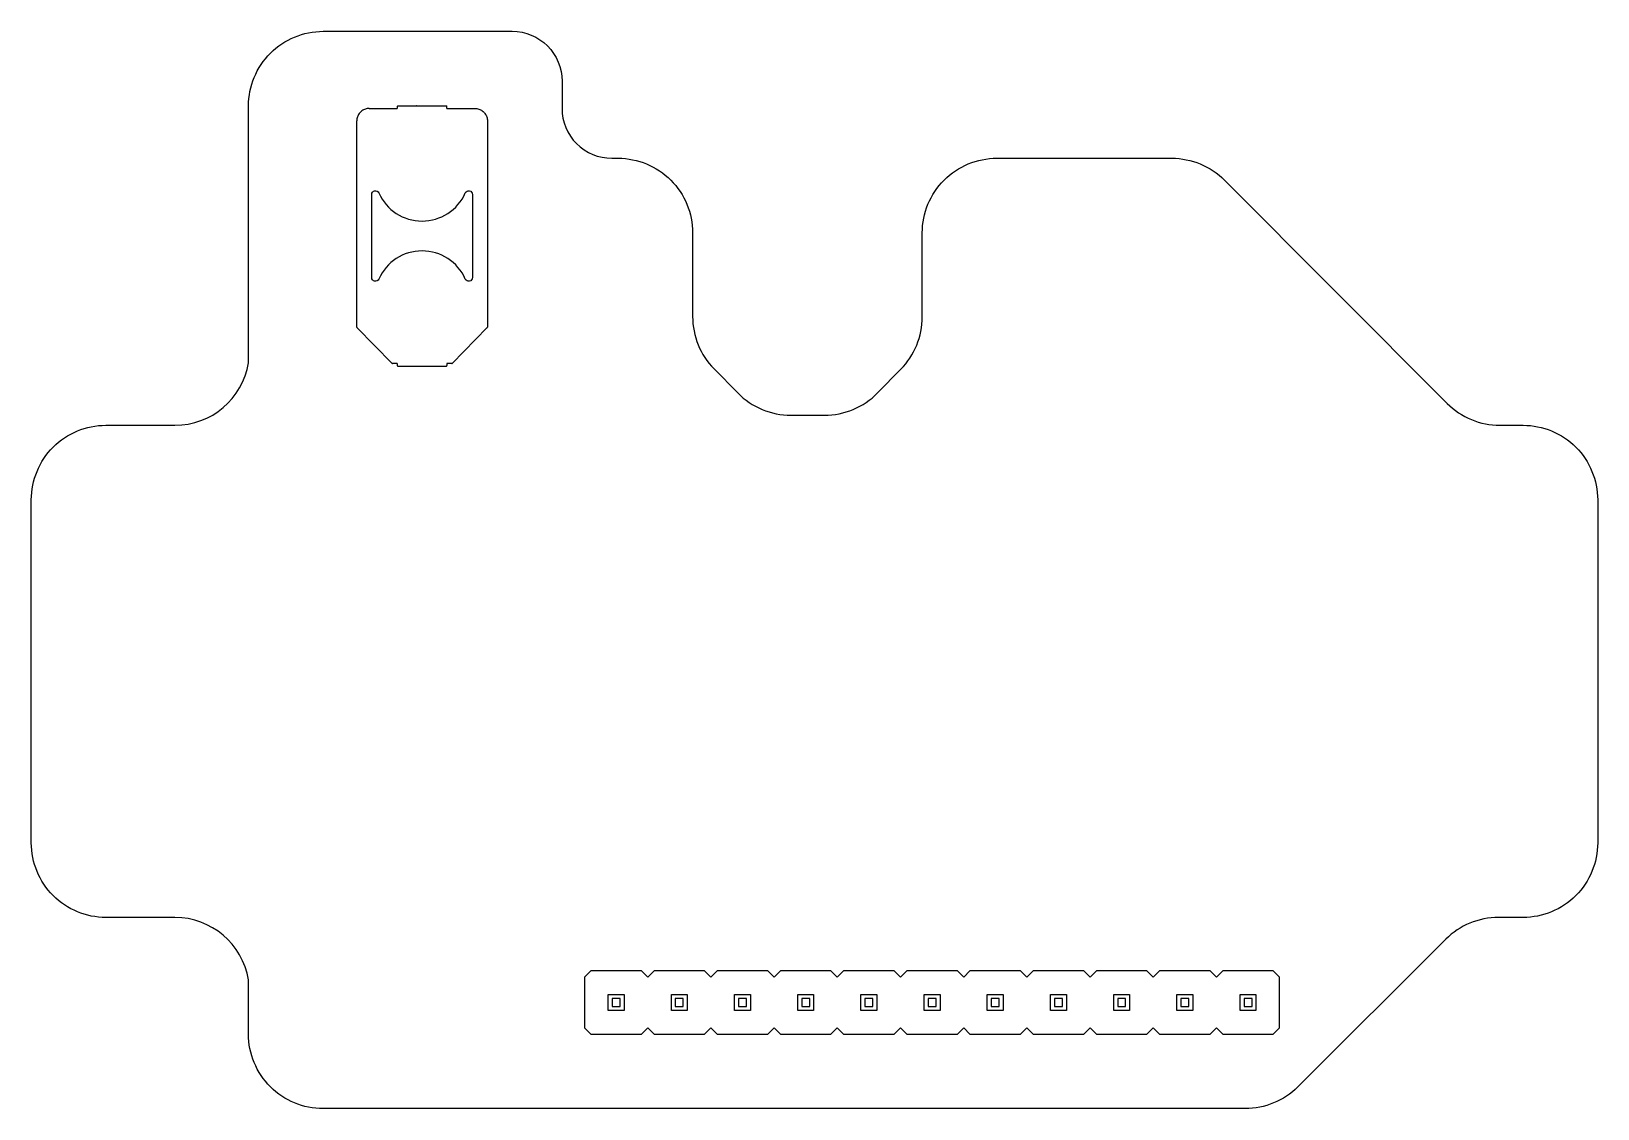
# Model space of a CAD drawing. Header units: millimetres. Extents: x -83.2 to -20.2, y -17.6 to 25.7.
import ezdxf

# ---------------------------------------------------------------- set-up
doc = ezdxf.new("R2010")
doc.units = ezdxf.units.MM
doc.layers.get('0').update_dxf_attribs({"linetype": 'CONTINUOUS'})

msp = doc.modelspace()

# ---------------------------------------------------------------- linework, layer by layer
for p, q in [((-68.5, 22.705), (-68.5, 22.628)), ((-68.5, 22.705), (-68.5, 22.705)), ((-68.48, 22.725), (-67.733, 22.725)), ((-67.73, 22.725), (-67.27, 22.725)), ((-67.267, 22.725), (-66.52, 22.725)), ((-66.5, 22.705), (-66.5, 22.705)), ((-66.5, 22.628), (-66.5, 22.705)), ((-70.125, 22.124), (-70.125, 22.128)), ((-70.125, 13.832), (-70.125, 22.124)), ((-69.625, 22.628), (-68.5, 22.628)), ((-66.5, 22.628), (-65.375, 22.628)), ((-64.875, 22.128), (-64.875, 22.124)), ((-64.875, 22.124), (-64.875, 13.832)), ((-68.706, 12.38), (-70.119, 13.818)), ((-64.881, 13.818), (-66.294, 12.38)), ((-68.5, 12.374), (-68.692, 12.374)), ((-68.5, 12.374), (-68.5, 12.295)), ((-68.48, 12.275), (-66.52, 12.275)), ((-66.308, 12.374), (-66.5, 12.374)), ((-66.5, 12.374), (-66.5, 12.295))]:
    msp.add_line(p, q)
for points in [[(-26.355, -10.762), (-32.298, -16.693, -0.198657), (-34.417, -17.57), (-71.476, -17.57, -0.414214), (-74.476, -14.57), (-74.476, -12.393, 0.366701), (-77.435, -9.886), (-80.206, -9.886, -0.414214), (-83.206, -6.886), (-83.206, 6.894, -0.414214), (-80.206, 9.894), (-77.434, 9.894, 0.36667), (-74.475, 12.401), (-74.475, 22.725, -0.414214), (-71.475, 25.725), (-63.875, 25.725, -0.414214), (-61.875, 23.725), (-61.875, 22.625, 0.414214), (-59.875, 20.625), (-59.625, 20.625, -0.414214), (-56.625, 17.625), (-56.625, 14.266, 0.196653), (-55.765, 12.163), (-54.811, 11.192, 0.201173), (-52.671, 10.295), (-51.329, 10.295, 0.201173), (-49.189, 11.192), (-48.255, 12.142, 0.196653), (-47.395, 14.245), (-47.395, 17.625, -0.414214), (-44.395, 20.625), (-37.37, 20.625, -0.199168), (-35.246, 19.744), (-26.295, 10.775, 0.199168), (-24.171, 9.894), (-23.246, 9.894, -0.414214), (-20.246, 6.894), (-20.246, -6.886, -0.414214), (-23.246, -9.886), (-24.236, -9.886, 0.198657)], [(-65.475, 19.171), (-65.475, 15.829, -0.810896), (-65.762, 15.769, 0.651318), (-69.238, 15.769, -0.810896), (-69.525, 15.829), (-69.525, 19.171, -0.810896), (-69.238, 19.232, 0.651318), (-65.762, 19.232, -0.810896)]]:
    msp.add_lwpolyline(points, format="xyb", close=True)
for points in [[(-33.284, -14.57), (-33.03, -14.316), (-33.03, -12.284), (-33.284, -12.03), (-35.316, -12.03), (-35.57, -12.284), (-35.824, -12.03), (-37.856, -12.03), (-38.11, -12.284), (-38.364, -12.03), (-40.396, -12.03), (-40.65, -12.284), (-40.904, -12.03), (-42.936, -12.03), (-43.19, -12.284), (-43.444, -12.03), (-45.476, -12.03), (-45.73, -12.284), (-45.984, -12.03), (-48.016, -12.03), (-48.27, -12.284), (-48.524, -12.03), (-50.556, -12.03), (-50.81, -12.284), (-51.064, -12.03), (-53.096, -12.03), (-53.35, -12.284), (-53.604, -12.03), (-55.636, -12.03), (-55.89, -12.284), (-56.144, -12.03), (-58.176, -12.03), (-58.43, -12.284), (-58.684, -12.03), (-60.716, -12.03), (-60.97, -12.284), (-60.97, -14.316), (-60.716, -14.57), (-58.684, -14.57), (-58.43, -14.316), (-58.176, -14.57), (-56.144, -14.57), (-55.89, -14.316), (-55.636, -14.57), (-53.604, -14.57), (-53.35, -14.316), (-53.096, -14.57), (-51.064, -14.57), (-50.81, -14.316), (-50.556, -14.57), (-48.524, -14.57), (-48.27, -14.316), (-48.016, -14.57), (-45.984, -14.57), (-45.73, -14.316), (-45.476, -14.57), (-43.444, -14.57), (-43.19, -14.316), (-42.936, -14.57), (-40.904, -14.57), (-40.65, -14.316), (-40.396, -14.57), (-38.364, -14.57), (-38.11, -14.316), (-37.856, -14.57), (-35.824, -14.57), (-35.57, -14.316), (-35.316, -14.57)], [(-60.02, -12.98), (-59.38, -12.98), (-59.38, -13.62), (-60.02, -13.62)], [(-59.54, -13.46), (-59.54, -13.14), (-59.86, -13.14), (-59.86, -13.46)], [(-57.48, -13.62), (-57.48, -12.98), (-56.84, -12.98), (-56.84, -13.62)], [(-57, -13.46), (-57, -13.14), (-57.32, -13.14), (-57.32, -13.46)], [(-54.94, -13.62), (-54.94, -12.98), (-54.3, -12.98), (-54.3, -13.62)], [(-54.46, -13.46), (-54.46, -13.14), (-54.78, -13.14), (-54.78, -13.46)], [(-52.4, -12.98), (-51.76, -12.98), (-51.76, -13.62), (-52.4, -13.62)], [(-51.92, -13.46), (-51.92, -13.14), (-52.24, -13.14), (-52.24, -13.46)], [(-49.86, -12.98), (-49.22, -12.98), (-49.22, -13.62), (-49.86, -13.62)], [(-49.38, -13.46), (-49.38, -13.14), (-49.7, -13.14), (-49.7, -13.46)], [(-47.32, -12.98), (-46.68, -12.98), (-46.68, -13.62), (-47.32, -13.62)], [(-46.84, -13.46), (-46.84, -13.14), (-47.16, -13.14), (-47.16, -13.46)], [(-44.78, -13.62), (-44.78, -12.98), (-44.14, -12.98), (-44.14, -13.62)], [(-44.3, -13.46), (-44.3, -13.14), (-44.62, -13.14), (-44.62, -13.46)], [(-42.24, -13.62), (-42.24, -12.98), (-41.6, -12.98), (-41.6, -13.62)], [(-41.76, -13.46), (-41.76, -13.14), (-42.08, -13.14), (-42.08, -13.46)], [(-39.7, -12.98), (-39.06, -12.98), (-39.06, -13.62), (-39.7, -13.62)], [(-39.22, -13.46), (-39.22, -13.14), (-39.54, -13.14), (-39.54, -13.46)], [(-37.16, -12.98), (-36.52, -12.98), (-36.52, -13.62), (-37.16, -13.62)], [(-36.68, -13.46), (-36.68, -13.14), (-37, -13.14), (-37, -13.46)], [(-34.62, -13.62), (-34.62, -12.98), (-33.98, -12.98), (-33.98, -13.62)], [(-34.14, -13.46), (-34.14, -13.14), (-34.46, -13.14), (-34.46, -13.46)]]:
    msp.add_lwpolyline(points, close=True)
for centre, start, end in [((-68.48, 22.705), 90, 180), ((-67.73, 22.705), 90, 98.6131), ((-67.27, 22.705), 81.3869, 90), ((-66.52, 22.705), 0, 90), ((-70.105, 13.832), 180, 224.50179), ((-64.895, 13.832), -44.50179, 0), ((-68.692, 12.394), 224.50179, 270), ((-68.48, 12.295), 179.80242, 269.99976), ((-66.52, 12.295), -90, 0), ((-66.308, 12.394), 270, 315.49821)]:
    msp.add_arc(centre, 0.02, start, end)
for points, knots in [([(-69.625, 22.628), (-69.677, 22.628), (-69.73, 22.62), (-69.829, 22.587), (-69.877, 22.563), (-69.961, 22.502), (-69.999, 22.464), (-70.06, 22.379), (-70.084, 22.332), (-70.117, 22.233), (-70.125, 22.18), (-70.125, 22.128)], [1.570796, 1.570796, 1.570796, 1.570796, 1.884956, 1.884956, 2.199115, 2.199115, 2.513274, 2.513274, 2.827433, 2.827433, 3.141593, 3.141593, 3.141593, 3.141593]), ([(-65.375, 22.628), (-65.323, 22.628), (-65.27, 22.62), (-65.171, 22.587), (-65.123, 22.563), (-65.039, 22.502), (-65.001, 22.464), (-64.94, 22.379), (-64.916, 22.332), (-64.883, 22.233), (-64.875, 22.18), (-64.875, 22.128)], [4.712389, 4.712389, 4.712389, 4.712389, 5.026548, 5.026548, 5.340708, 5.340708, 5.654867, 5.654867, 5.969026, 5.969026, 6.283185, 6.283185, 6.283185, 6.283185])]:
    msp.add_open_spline(points, degree=3, knots=knots)

doc.saveas('drawing.dxf')
